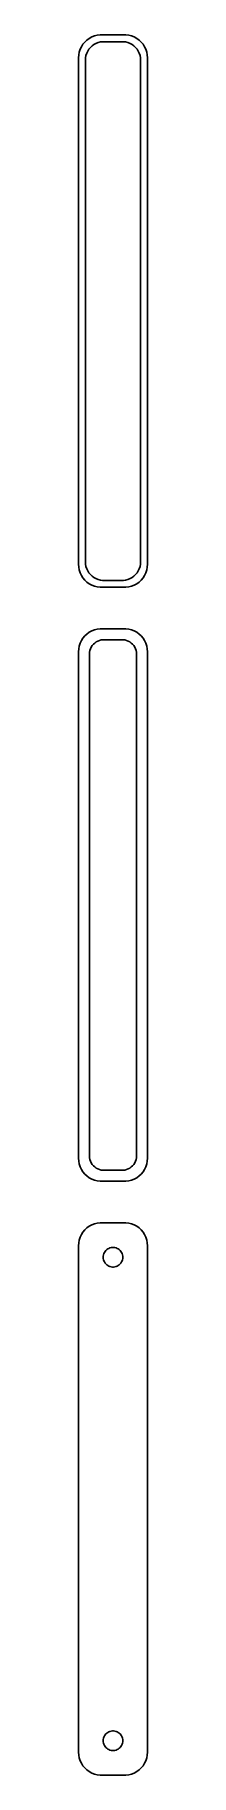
# Model space of a CAD drawing. Header units: metres. Extents: x -8 to 8, y 327 to 705.
import ezdxf

# ---------------------------------------------------------------- set-up
doc = ezdxf.new("R2010")
doc.units = ezdxf.units.M

msp = doc.modelspace()

# ---------------------------------------------------------------- linework, layer by layer
for p, q in [((-6.14484, 703.423), (-6.54507, 702.939)), ((-5.68712, 703.853), (-6.14484, 703.423)), ((-5.17912, 704.222), (-5.68712, 703.853)), ((-4.62889, 704.524), (-5.17912, 704.222)), ((-4.04507, 704.755), (-4.62889, 704.524)), ((-4.1433, 702.877), (-3.70311, 703.119)), ((-3.4369, 704.911), (-4.04507, 704.755)), ((-3.70311, 703.119), (-3.23605, 703.304)), ((-2.81395, 704.99), (-3.4369, 704.911)), ((-3.23605, 703.304), (-2.74951, 703.429)), ((2.81395, 704.99), (-2.81395, 704.99)), ((-2.74951, 703.429), (-2.25116, 703.492)), ((-2.25116, 703.492), (2.25116, 703.492)), ((2.25116, 703.492), (2.74951, 703.429)), ((2.74951, 703.429), (3.23605, 703.304)), ((3.4369, 704.911), (2.81395, 704.99)), ((3.23605, 703.304), (3.70311, 703.119)), ((4.04507, 704.755), (3.4369, 704.911)), ((3.70311, 703.119), (4.1433, 702.877)), ((4.62889, 704.524), (4.04507, 704.755)), ((5.17912, 704.222), (4.62889, 704.524)), ((5.68712, 703.853), (5.17912, 704.222)), ((6.14484, 703.423), (5.68712, 703.853)), ((6.54507, 702.939), (6.14484, 703.423)), ((-7.46057, 700.627), (-7.5, 700)), ((-7.5, 700), (-7.5, 590)), ((-7.34291, 701.243), (-7.46057, 700.627)), ((-7.14888, 701.841), (-7.34291, 701.243)), ((-6.88153, 702.409), (-7.14888, 701.841)), ((-6.54507, 702.939), (-6.88153, 702.409)), ((-6, 699.5), (-5.96844, 700.001)), ((-6, 590.5), (-6, 699.5)), ((-5.96844, 700.001), (-5.87433, 700.495)), ((-5.87433, 700.495), (-5.7191, 700.972)), ((-5.7191, 700.972), (-5.50522, 701.427)), ((-5.50522, 701.427), (-5.23605, 701.851)), ((-5.23605, 701.851), (-4.91586, 702.238)), ((-4.91586, 702.238), (-4.54968, 702.582)), ((-4.54968, 702.582), (-4.1433, 702.877)), ((4.1433, 702.877), (4.54968, 702.582)), ((4.54968, 702.582), (4.91586, 702.238)), ((4.91586, 702.238), (5.23605, 701.851)), ((5.23605, 701.851), (5.50522, 701.427)), ((5.50522, 701.427), (5.7191, 700.972)), ((5.7191, 700.972), (5.87433, 700.495)), ((5.87433, 700.495), (5.96844, 700.001)), ((5.96844, 700.001), (6, 699.5)), ((6, 699.5), (6, 590.5)), ((6.88153, 702.409), (6.54507, 702.939)), ((7.14888, 701.841), (6.88153, 702.409)), ((7.34291, 701.243), (7.14888, 701.841)), ((7.46057, 700.627), (7.34291, 701.243)), ((7.5, 700), (7.46057, 700.627)), ((7.5, 590), (7.5, 700)), ((-7.5, 590), (-7.46057, 589.373)), ((-5.96844, 589.999), (-6, 590.5)), ((-5.87433, 589.505), (-5.96844, 589.999)), ((5.96844, 589.999), (5.87433, 589.505)), ((6, 590.5), (5.96844, 589.999)), ((7.46057, 589.373), (7.5, 590)), ((-7.46057, 589.373), (-7.34291, 588.757)), ((-7.34291, 588.757), (-7.14888, 588.159)), ((-7.14888, 588.159), (-6.88153, 587.591)), ((-6.88153, 587.591), (-6.54507, 587.061)), ((-6.54507, 587.061), (-6.14484, 586.577)), ((-6.14484, 586.577), (-5.68712, 586.147)), ((-5.7191, 589.028), (-5.87433, 589.505)), ((-5.50522, 588.573), (-5.7191, 589.028)), ((-5.68712, 586.147), (-5.17912, 585.778)), ((-5.23605, 588.149), (-5.50522, 588.573)), ((-4.91586, 587.762), (-5.23605, 588.149)), ((-4.54968, 587.418), (-4.91586, 587.762)), ((-4.1433, 587.123), (-4.54968, 587.418)), ((-3.70311, 586.881), (-4.1433, 587.123)), ((-3.23605, 586.696), (-3.70311, 586.881)), ((-2.74951, 586.571), (-3.23605, 586.696)), ((-2.25116, 586.508), (-2.74951, 586.571)), ((2.25116, 586.508), (-2.25116, 586.508)), ((2.74951, 586.571), (2.25116, 586.508)), ((3.23605, 586.696), (2.74951, 586.571)), ((3.70311, 586.881), (3.23605, 586.696)), ((4.1433, 587.123), (3.70311, 586.881)), ((4.54968, 587.418), (4.1433, 587.123)), ((4.91586, 587.762), (4.54968, 587.418)), ((5.23605, 588.149), (4.91586, 587.762)), ((5.17912, 585.778), (5.68712, 586.147)), ((5.50522, 588.573), (5.23605, 588.149)), ((5.7191, 589.028), (5.50522, 588.573)), ((5.68712, 586.147), (6.14484, 586.577)), ((5.87433, 589.505), (5.7191, 589.028)), ((6.14484, 586.577), (6.54507, 587.061)), ((6.54507, 587.061), (6.88153, 587.591)), ((6.88153, 587.591), (7.14888, 588.159)), ((7.14888, 588.159), (7.34291, 588.757)), ((7.34291, 588.757), (7.46057, 589.373)), ((-5.17912, 585.778), (-4.62889, 585.476)), ((-4.62889, 585.476), (-4.04507, 585.245)), ((-4.04507, 585.245), (-3.4369, 585.089)), ((-3.4369, 585.089), (-2.81395, 585.01)), ((-2.81395, 585.01), (2.81395, 585.01)), ((2.81395, 585.01), (3.4369, 585.089)), ((3.4369, 585.089), (4.04507, 585.245)), ((4.04507, 585.245), (4.62889, 585.476)), ((4.62889, 585.476), (5.17912, 585.778)), ((-5.68712, 574.853), (-6.14484, 574.423)), ((-5.17912, 575.222), (-5.68712, 574.853)), ((-4.62889, 575.524), (-5.17912, 575.222)), ((-4.04507, 575.755), (-4.62889, 575.524)), ((-3.4369, 575.911), (-4.04507, 575.755)), ((-2.81395, 575.99), (-3.4369, 575.911)), ((2.81395, 575.99), (-2.81395, 575.99)), ((3.4369, 575.911), (2.81395, 575.99)), ((4.04507, 575.755), (3.4369, 575.911)), ((4.62889, 575.524), (4.04507, 575.755)), ((5.17912, 575.222), (4.62889, 575.524)), ((5.68712, 574.853), (5.17912, 575.222)), ((6.14484, 574.423), (5.68712, 574.853)), ((-7.46057, 571.627), (-7.5, 571)), ((-7.5, 571), (-7.5, 461)), ((-7.34291, 572.243), (-7.46057, 571.627)), ((-7.14888, 572.841), (-7.34291, 572.243)), ((-6.88153, 573.409), (-7.14888, 572.841)), ((-6.54507, 573.939), (-6.88153, 573.409)), ((-6.14484, 574.423), (-6.54507, 573.939)), ((-5.11292, 570.5), (-5.08836, 570.89)), ((-5.08836, 570.89), (-5.01512, 571.274)), ((-5.01512, 571.274), (-4.89432, 571.646)), ((-4.89432, 571.646), (-4.72786, 572)), ((-4.72786, 572), (-4.5184, 572.33)), ((-4.5184, 572.33), (-4.26921, 572.631)), ((-4.26921, 572.631), (-3.98424, 572.899)), ((-3.98424, 572.899), (-3.66798, 573.128)), ((-3.66798, 573.128), (-3.32541, 573.317)), ((-3.32541, 573.317), (-2.96194, 573.461)), ((-2.96194, 573.461), (-2.5833, 573.558)), ((-2.5833, 573.558), (-2.19545, 573.607)), ((-2.19545, 573.607), (2.19545, 573.607)), ((2.19545, 573.607), (2.5833, 573.558)), ((2.5833, 573.558), (2.96194, 573.461)), ((2.96194, 573.461), (3.32541, 573.317)), ((3.32541, 573.317), (3.66798, 573.128)), ((3.66798, 573.128), (3.98424, 572.899)), ((3.98424, 572.899), (4.26921, 572.631)), ((4.26921, 572.631), (4.5184, 572.33)), ((4.5184, 572.33), (4.72786, 572)), ((4.72786, 572), (4.89432, 571.646)), ((4.89432, 571.646), (5.01512, 571.274)), ((5.01512, 571.274), (5.08836, 570.89)), ((5.08836, 570.89), (5.11292, 570.5)), ((6.54507, 573.939), (6.14484, 574.423)), ((6.88153, 573.409), (6.54507, 573.939)), ((7.14888, 572.841), (6.88153, 573.409)), ((7.34291, 572.243), (7.14888, 572.841)), ((7.46057, 571.627), (7.34291, 572.243)), ((7.5, 571), (7.46057, 571.627)), ((7.5, 461), (7.5, 571)), ((-5.11292, 461.5), (-5.11292, 570.5)), ((5.11292, 570.5), (5.11292, 461.5)), ((-5.08836, 461.11), (-5.11292, 461.5)), ((5.11292, 461.5), (5.08836, 461.11)), ((-7.5, 461), (-7.46057, 460.373)), ((-7.46057, 460.373), (-7.34291, 459.757)), ((-7.34291, 459.757), (-7.14888, 459.159)), ((-7.14888, 459.159), (-6.88153, 458.591)), ((-6.88153, 458.591), (-6.54507, 458.061)), ((-6.54507, 458.061), (-6.14484, 457.577)), ((-6.14484, 457.577), (-5.68712, 457.147)), ((-5.01512, 460.726), (-5.08836, 461.11)), ((-4.89432, 460.354), (-5.01512, 460.726)), ((-4.72786, 460), (-4.89432, 460.354)), ((-4.5184, 459.67), (-4.72786, 460)), ((-4.26921, 459.369), (-4.5184, 459.67)), ((-3.98424, 459.101), (-4.26921, 459.369)), ((-3.66798, 458.872), (-3.98424, 459.101)), ((-3.32541, 458.683), (-3.66798, 458.872)), ((-2.96194, 458.539), (-3.32541, 458.683)), ((-2.5833, 458.442), (-2.96194, 458.539)), ((-2.19545, 458.393), (-2.5833, 458.442)), ((2.19545, 458.393), (-2.19545, 458.393)), ((2.5833, 458.442), (2.19545, 458.393)), ((2.96194, 458.539), (2.5833, 458.442)), ((3.32541, 458.683), (2.96194, 458.539)), ((3.66798, 458.872), (3.32541, 458.683)), ((3.98424, 459.101), (3.66798, 458.872)), ((4.26921, 459.369), (3.98424, 459.101)), ((4.5184, 459.67), (4.26921, 459.369)), ((4.72786, 460), (4.5184, 459.67)), ((4.89432, 460.354), (4.72786, 460)), ((5.01512, 460.726), (4.89432, 460.354)), ((5.08836, 461.11), (5.01512, 460.726)), ((5.68712, 457.147), (6.14484, 457.577)), ((6.14484, 457.577), (6.54507, 458.061)), ((6.54507, 458.061), (6.88153, 458.591)), ((6.88153, 458.591), (7.14888, 459.159)), ((7.14888, 459.159), (7.34291, 459.757)), ((7.34291, 459.757), (7.46057, 460.373)), ((7.46057, 460.373), (7.5, 461)), ((-5.68712, 457.147), (-5.17912, 456.778)), ((-5.17912, 456.778), (-4.62889, 456.476)), ((-4.62889, 456.476), (-4.04507, 456.245)), ((-4.04507, 456.245), (-3.4369, 456.089)), ((-3.4369, 456.089), (-2.81395, 456.01)), ((-2.81395, 456.01), (2.81395, 456.01)), ((2.81395, 456.01), (3.4369, 456.089)), ((3.4369, 456.089), (4.04507, 456.245)), ((4.04507, 456.245), (4.62889, 456.476)), ((4.62889, 456.476), (5.17912, 456.778)), ((5.17912, 456.778), (5.68712, 457.147)), ((-5.17912, 446.222), (-5.68712, 445.853)), ((-4.62889, 446.524), (-5.17912, 446.222)), ((-4.04507, 446.755), (-4.62889, 446.524)), ((-3.4369, 446.911), (-4.04507, 446.755)), ((-2.81395, 446.99), (-3.4369, 446.911)), ((2.81395, 446.99), (-2.81395, 446.99)), ((3.4369, 446.911), (2.81395, 446.99)), ((4.04507, 446.755), (3.4369, 446.911)), ((4.62889, 446.524), (4.04507, 446.755)), ((5.17912, 446.222), (4.62889, 446.524)), ((5.68712, 445.853), (5.17912, 446.222)), ((-7.46057, 442.627), (-7.5, 442)), ((-7.34291, 443.243), (-7.46057, 442.627)), ((-7.14888, 443.841), (-7.34291, 443.243)), ((-6.88153, 444.409), (-7.14888, 443.841)), ((-6.54507, 444.939), (-6.88153, 444.409)), ((-6.14484, 445.423), (-6.54507, 444.939)), ((-5.68712, 445.853), (-6.14484, 445.423)), ((6.14484, 445.423), (5.68712, 445.853)), ((6.54507, 444.939), (6.14484, 445.423)), ((6.88153, 444.409), (6.54507, 444.939)), ((7.14888, 443.841), (6.88153, 444.409)), ((7.34291, 443.243), (7.14888, 443.841)), ((7.46057, 442.627), (7.34291, 443.243)), ((7.5, 442), (7.46057, 442.627)), ((-7.5, 442), (-7.5, 332)), ((-2.13528, 439.5), (-2.11845, 439.768)), ((-2.11845, 439.232), (-2.13528, 439.5)), ((-2.11845, 439.768), (-2.06821, 440.031)), ((-2.06821, 438.969), (-2.11845, 439.232)), ((-2.06821, 440.031), (-1.98534, 440.286)), ((-1.98534, 438.714), (-2.06821, 438.969)), ((-1.98534, 440.286), (-1.87117, 440.529)), ((-1.87117, 438.471), (-1.98534, 438.714)), ((-1.87117, 440.529), (-1.72748, 440.755)), ((-1.72748, 438.245), (-1.87117, 438.471)), ((-1.72748, 440.755), (-1.55655, 440.962)), ((-1.55655, 440.962), (-1.36108, 441.145)), ((-1.36108, 441.145), (-1.14413, 441.303)), ((-1.14413, 441.303), (-0.909149, 441.432)), ((-0.909149, 441.432), (-0.659836, 441.531)), ((-0.659836, 441.531), (-0.400101, 441.597)), ((-0.400101, 441.597), (-0.134064, 441.631)), ((-0.134064, 441.631), (0.134064, 441.631)), ((0.134064, 441.631), (0.400101, 441.597)), ((0.400101, 441.597), (0.659836, 441.531)), ((0.659836, 441.531), (0.909149, 441.432)), ((0.909149, 441.432), (1.14413, 441.303)), ((1.14413, 441.303), (1.36108, 441.145)), ((1.36108, 441.145), (1.55655, 440.962)), ((1.55655, 440.962), (1.72748, 440.755)), ((1.72748, 440.755), (1.87117, 440.529)), ((1.87117, 438.471), (1.72748, 438.245)), ((1.87117, 440.529), (1.98534, 440.286)), ((1.98534, 438.714), (1.87117, 438.471)), ((1.98534, 440.286), (2.06821, 440.031)), ((2.06821, 438.969), (1.98534, 438.714)), ((2.06821, 440.031), (2.11845, 439.768)), ((2.11845, 439.232), (2.06821, 438.969)), ((2.11845, 439.768), (2.13528, 439.5)), ((2.13528, 439.5), (2.11845, 439.232)), ((7.5, 332), (7.5, 442)), ((-1.55655, 438.038), (-1.72748, 438.245)), ((-1.36108, 437.855), (-1.55655, 438.038)), ((-1.14413, 437.697), (-1.36108, 437.855)), ((-0.909149, 437.568), (-1.14413, 437.697)), ((-0.659836, 437.469), (-0.909149, 437.568)), ((-0.400101, 437.403), (-0.659836, 437.469)), ((-0.134064, 437.369), (-0.400101, 437.403)), ((0.134064, 437.369), (-0.134064, 437.369)), ((0.400101, 437.403), (0.134064, 437.369)), ((0.659836, 437.469), (0.400101, 437.403)), ((0.909149, 437.568), (0.659836, 437.469)), ((1.14413, 437.697), (0.909149, 437.568)), ((1.36108, 437.855), (1.14413, 437.697)), ((1.55655, 438.038), (1.36108, 437.855)), ((1.72748, 438.245), (1.55655, 438.038)), ((-1.14413, 336.303), (-0.909149, 336.432)), ((-0.909149, 336.432), (-0.659836, 336.531)), ((-0.659836, 336.531), (-0.400101, 336.597)), ((-0.400101, 336.597), (-0.134064, 336.631)), ((-0.134064, 336.631), (0.134064, 336.631)), ((0.134064, 336.631), (0.400101, 336.597)), ((0.400101, 336.597), (0.659836, 336.531)), ((0.659836, 336.531), (0.909149, 336.432)), ((0.909149, 336.432), (1.14413, 336.303)), ((-2.13528, 334.5), (-2.11845, 334.768)), ((-2.11845, 334.232), (-2.13528, 334.5)), ((-2.11845, 334.768), (-2.06821, 335.031)), ((-2.06821, 333.969), (-2.11845, 334.232)), ((-2.06821, 335.031), (-1.98534, 335.286)), ((-1.98534, 333.714), (-2.06821, 333.969)), ((-1.98534, 335.286), (-1.87117, 335.529)), ((-1.87117, 333.471), (-1.98534, 333.714)), ((-1.87117, 335.529), (-1.72748, 335.755)), ((-1.72748, 333.245), (-1.87117, 333.471)), ((-1.72748, 335.755), (-1.55655, 335.962)), ((-1.55655, 333.038), (-1.72748, 333.245)), ((-1.55655, 335.962), (-1.36108, 336.145)), ((-1.36108, 332.855), (-1.55655, 333.038)), ((-1.36108, 336.145), (-1.14413, 336.303)), ((-1.14413, 332.697), (-1.36108, 332.855)), ((-0.909149, 332.568), (-1.14413, 332.697)), ((1.14413, 332.697), (0.909149, 332.568)), ((1.14413, 336.303), (1.36108, 336.145)), ((1.36108, 332.855), (1.14413, 332.697)), ((1.36108, 336.145), (1.55655, 335.962)), ((1.55655, 333.038), (1.36108, 332.855)), ((1.55655, 335.962), (1.72748, 335.755)), ((1.72748, 333.245), (1.55655, 333.038)), ((1.72748, 335.755), (1.87117, 335.529)), ((1.87117, 333.471), (1.72748, 333.245)), ((1.87117, 335.529), (1.98534, 335.286)), ((1.98534, 333.714), (1.87117, 333.471)), ((1.98534, 335.286), (2.06821, 335.031)), ((2.06821, 333.969), (1.98534, 333.714)), ((2.06821, 335.031), (2.11845, 334.768)), ((2.11845, 334.232), (2.06821, 333.969)), ((2.11845, 334.768), (2.13528, 334.5)), ((2.13528, 334.5), (2.11845, 334.232)), ((-7.5, 332), (-7.46057, 331.373)), ((-7.46057, 331.373), (-7.34291, 330.757)), ((-7.34291, 330.757), (-7.14888, 330.159)), ((-7.14888, 330.159), (-6.88153, 329.591)), ((-6.88153, 329.591), (-6.54507, 329.061)), ((-6.54507, 329.061), (-6.14484, 328.577)), ((-0.659836, 332.469), (-0.909149, 332.568)), ((-0.400101, 332.403), (-0.659836, 332.469)), ((-0.134064, 332.369), (-0.400101, 332.403)), ((0.134064, 332.369), (-0.134064, 332.369)), ((0.400101, 332.403), (0.134064, 332.369)), ((0.659836, 332.469), (0.400101, 332.403)), ((0.909149, 332.568), (0.659836, 332.469)), ((6.14484, 328.577), (6.54507, 329.061)), ((6.54507, 329.061), (6.88153, 329.591)), ((6.88153, 329.591), (7.14888, 330.159)), ((7.14888, 330.159), (7.34291, 330.757)), ((7.34291, 330.757), (7.46057, 331.373)), ((7.46057, 331.373), (7.5, 332)), ((-6.14484, 328.577), (-5.68712, 328.147)), ((-5.68712, 328.147), (-5.17912, 327.778)), ((-5.17912, 327.778), (-4.62889, 327.476)), ((-4.62889, 327.476), (-4.04507, 327.245)), ((-4.04507, 327.245), (-3.4369, 327.089)), ((-3.4369, 327.089), (-2.81395, 327.01)), ((-2.81395, 327.01), (2.81395, 327.01)), ((2.81395, 327.01), (3.4369, 327.089)), ((3.4369, 327.089), (4.04507, 327.245)), ((4.04507, 327.245), (4.62889, 327.476)), ((4.62889, 327.476), (5.17912, 327.778)), ((5.17912, 327.778), (5.68712, 328.147)), ((5.68712, 328.147), (6.14484, 328.577))]:
    msp.add_line(p, q)

doc.saveas('drawing.dxf')
